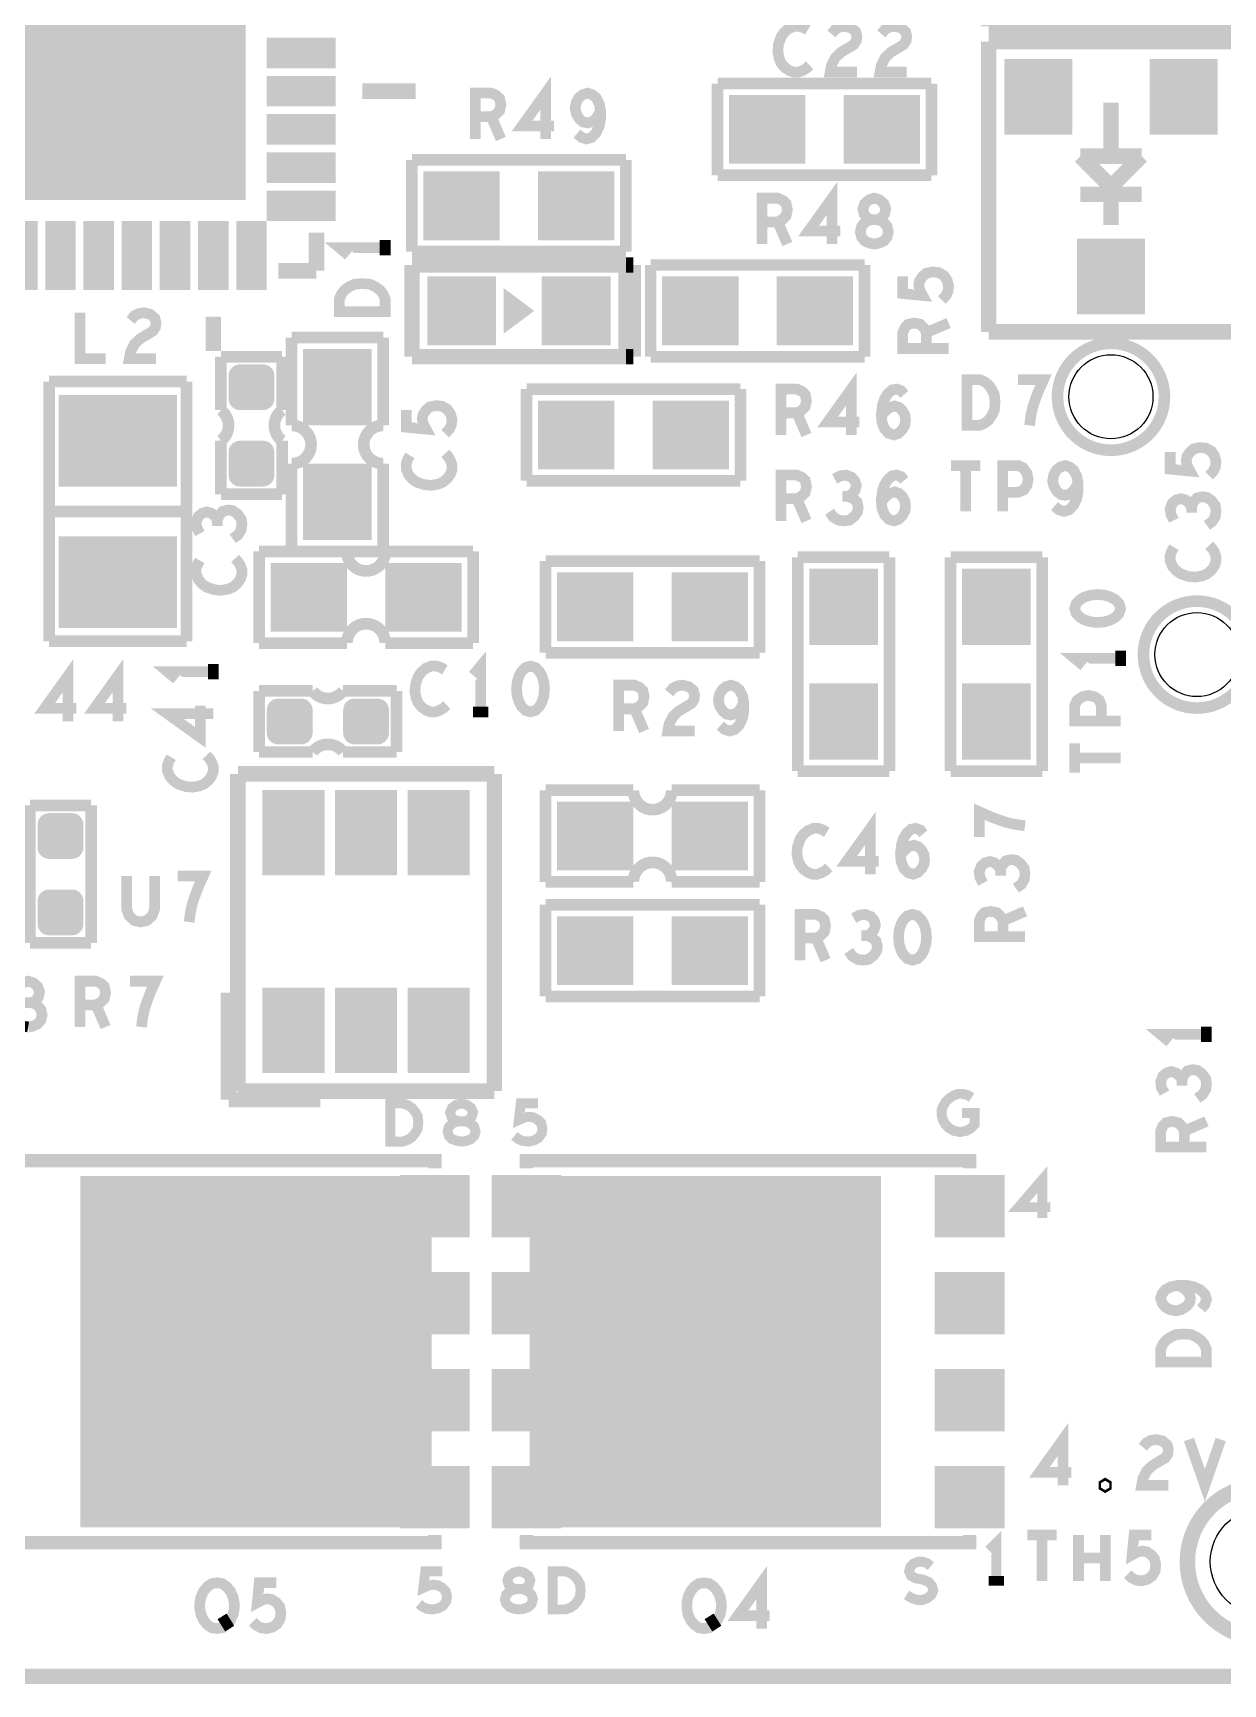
# Model space of a CAD drawing. Extents: x -0.1 to 55.1, y -0.1 to 48.1.
# Drawn here: x 20.64 to 36.22, y -0.1 to 21.51 of the extents above; entities that cross this region are included whole.
import ezdxf

# ---------------------------------------------------------------- set-up
doc = ezdxf.new("R2010")
doc.units = 0
doc.layers.get('0').update_dxf_attribs({"linetype": 'CONTINUOUS'})
doc.layers.add('MASK_TOP_ART', color=10, linetype='CONTINUOUS')
doc.layers.add('SILK_TOP_ART', color=11, linetype='CONTINUOUS')

# ---------------------------------------------------------------- blocks, each defined once
blk = doc.blocks.new('RECTANGLE_450')
blk.add_solid([(0.45, 0.5), (0.45, -0.5), (-0.45, 0.5), (-0.45, -0.5)])
blk = doc.blocks.new('SQUARE_449')
blk.add_solid([(2.2987, 2.2987), (2.2987, -2.2987), (-2.2987, 2.2987), (-2.2987, -2.2987)])
blk = doc.blocks.new('RECTANGLE_395')
blk.add_solid([(0.4572, 0.4064), (0.4572, -0.4064), (-0.4572, 0.4064), (-0.4572, -0.4064)])
blk = doc.blocks.new('CUSTOM_458')
for points in [[(-0.2885, 0.2074), (-0.2747, 0.2333), (0.2885, 0.2074), (0.2747, 0.2333)], [(-0.2747, 0.2333), (-0.256, 0.256), (0.2747, 0.2333), (0.256, 0.256)], [(-0.256, 0.256), (-0.2333, 0.2747), (0.256, 0.256), (0.2333, 0.2747)], [(-0.2333, 0.2747), (-0.2074, 0.2885), (0.2333, 0.2747), (0.2074, 0.2885)], [(-0.2074, 0.2885), (-0.1792, 0.2971), (0.2074, 0.2885), (0.1792, 0.2971)], [(-0.1792, 0.2971), (-0.15, 0.3), (0.1792, 0.2971), (0.15, 0.3)], [(-0.3, 0.15), (-0.2971, 0.1792), (0.3, 0.15), (0.2971, 0.1792)], [(-0.3, -0.15), (-0.3, 0.15), (0.3, -0.15), (0.3, 0.15)], [(-0.2971, 0.1792), (-0.2885, 0.2074), (0.2971, 0.1792), (0.2885, 0.2074)], [(-0.2971, -0.1792), (-0.3, -0.15), (0.2971, -0.1792), (0.3, -0.15)], [(-0.2885, -0.2074), (-0.2971, -0.1792), (0.2885, -0.2074), (0.2971, -0.1792)], [(-0.2747, -0.2333), (-0.2885, -0.2074), (0.2747, -0.2333), (0.2885, -0.2074)], [(-0.256, -0.256), (-0.2747, -0.2333), (0.256, -0.256), (0.2747, -0.2333)], [(-0.2333, -0.2747), (-0.256, -0.256), (0.2333, -0.2747), (0.256, -0.256)], [(-0.2074, -0.2885), (-0.2333, -0.2747), (0.2074, -0.2885), (0.2333, -0.2747)], [(-0.1792, -0.2971), (-0.2074, -0.2885), (0.1792, -0.2971), (0.2074, -0.2885)], [(-0.15, -0.3), (-0.1792, -0.2971), (0.15, -0.3), (0.1792, -0.2971)]]:
    blk.add_solid(points)
blk = doc.blocks.new('RECTANGLE_456')
blk.add_solid([(0.4064, 0.5588), (0.4064, -0.5588), (-0.4064, 0.5588), (-0.4064, -0.5588)])
blk = doc.blocks.new('ROUND_465')
blk.add_circle((0, 0), 0.55)
blk = doc.blocks.new('RECTANGLE_451')
blk.add_solid([(0.5, 0.45), (0.5, -0.45), (-0.5, 0.45), (-0.5, -0.45)])
blk = doc.blocks.new('RECTANGLE_464')
blk.add_solid([(0.775, 0.6), (0.775, -0.6), (-0.775, 0.6), (-0.775, -0.6)])
blk = doc.blocks.new('SQUARE_472')
blk.add_solid([(2.675, 2.675), (2.675, -2.675), (-2.675, 2.675), (-2.675, -2.675)])
blk = doc.blocks.new('SQUARE_453')
blk.add_solid([(0.45, 0.45), (0.45, -0.45), (-0.45, 0.45), (-0.45, -0.45)])
blk = doc.blocks.new('ROUND_13')
blk.add_circle((0, 0), 0.7)
blk = doc.blocks.new('RECTANGLE_468')
blk.add_solid([(0.45, 0.2), (0.45, -0.2), (-0.45, 0.2), (-0.45, -0.2)])
blk = doc.blocks.new('CUSTOM_473')
for points in [[(-0.2885, 0.2074), (-0.2747, 0.2333), (0.2885, 0.2074), (0.2747, 0.2333)], [(-0.2747, 0.2333), (-0.256, 0.256), (0.2747, 0.2333), (0.256, 0.256)], [(-0.256, 0.256), (-0.2333, 0.2747), (0.256, 0.256), (0.2333, 0.2747)], [(-0.2333, 0.2747), (-0.2074, 0.2885), (0.2333, 0.2747), (0.2074, 0.2885)], [(-0.2074, 0.2885), (-0.1792, 0.2971), (0.2074, 0.2885), (0.1792, 0.2971)], [(-0.1792, 0.2971), (-0.15, 0.3), (0.1792, 0.2971), (0.15, 0.3)], [(-0.3, 0.15), (-0.2971, 0.1792), (0.3, 0.15), (0.2971, 0.1792)], [(-0.3, -0.15), (-0.3, 0.15), (0.3, -0.15), (0.3, 0.15)], [(-0.2971, 0.1792), (-0.2885, 0.2074), (0.2971, 0.1792), (0.2885, 0.2074)], [(-0.2971, -0.1792), (-0.3, -0.15), (0.2971, -0.1792), (0.3, -0.15)], [(-0.2885, -0.2074), (-0.2971, -0.1792), (0.2885, -0.2074), (0.2971, -0.1792)], [(-0.2747, -0.2333), (-0.2885, -0.2074), (0.2747, -0.2333), (0.2885, -0.2074)], [(-0.256, -0.256), (-0.2747, -0.2333), (0.256, -0.256), (0.2747, -0.2333)], [(-0.2333, -0.2747), (-0.256, -0.256), (0.2333, -0.2747), (0.256, -0.256)], [(-0.2074, -0.2885), (-0.2333, -0.2747), (0.2074, -0.2885), (0.2333, -0.2747)], [(-0.1792, -0.2971), (-0.2074, -0.2885), (0.1792, -0.2971), (0.2074, -0.2885)], [(-0.15, -0.3), (-0.1792, -0.2971), (0.15, -0.3), (0.1792, -0.2971)]]:
    blk.add_solid(points)
blk = doc.blocks.new('RECTANGLE_467')
blk.add_solid([(0.2, 0.45), (0.2, -0.45), (-0.2, 0.45), (-0.2, -0.45)])
blk = doc.blocks.new('RECTANGLE_478')
blk.add_solid([(0.4445, 0.4953), (0.4445, -0.4953), (-0.4445, 0.4953), (-0.4445, -0.4953)])

msp = doc.modelspace()

# ---------------------------------------------------------------- linework, layer by layer
at = {"layer": 'MASK_TOP_ART', "const_width": 0.2}
msp.add_lwpolyline([(11, 0), (55, 0), (55, 48), (0, 48), (0, 0), (11, 0)], dxfattribs=at)
at = {"layer": 'SILK_TOP_ART'}
for points, const_width in [([(11, 0), (55, 0), (55, 48), (0, 48), (0, 0), (11, 0)], 0.2), ([(33.15, 25.4), (33.15, 21.6)], 0.2032), ([(30.7809, 21.55), (30.7309, 21.58), (30.6726, 21.6), (30.6059, 21.6), (30.5309, 21.57), (30.4726, 21.52), (30.4309, 21.46), (30.3976, 21.36), (30.3893, 21.27), (30.4059, 21.18), (30.4309, 21.12), (30.4809, 21.06), (30.5393, 21.02), (30.5976, 21), (30.6559, 21), (30.7143, 21.02), (30.7643, 21.05), (30.8059, 21.09)], 0.14), ([(31.0917, 21.5), (31.1417, 21.56), (31.2, 21.59), (31.2667, 21.6), (31.35, 21.58), (31.4083, 21.53), (31.425, 21.47), (31.4167, 21.41), (31.3833, 21.36), (31.2167, 21.26), (31.1417, 21.19), (31.0917, 21.09), (31.075, 21), (31.425, 21)], 0.14), ([(31.7441, 21.5), (31.7941, 21.56), (31.8524, 21.59), (31.9191, 21.6), (32.0024, 21.58), (32.0607, 21.53), (32.0774, 21.47), (32.0691, 21.41), (32.0357, 21.36), (31.8691, 21.26), (31.7941, 21.19), (31.7441, 21.09), (31.7274, 21), (32.0774, 21)], 0.14), ([(33.15, 21.6), (36.35, 21.6)], 0.2032), ([(33.15, 21.4), (33.15, 17.6)], 0.2032), ([(36.35, 21.4), (33.15, 21.4)], 0.2032), ([(24.95, 20.75), (25.65, 20.75)], 0.2032), ([(26.4309, 20.125), (26.4309, 20.725), (26.6393, 20.725), (26.7059, 20.695), (26.7476, 20.655), (26.7643, 20.575), (26.7476, 20.495), (26.6976, 20.445), (26.6393, 20.415), (26.4309, 20.415)], 0.14), ([(27.35, 20.125), (27.35, 20.725), (27.0417, 20.295), (27.4583, 20.295)], 0.14), ([(27.7607, 20.195), (27.8191, 20.145), (27.8857, 20.125), (27.9524, 20.145), (28.0107, 20.205), (28.0524, 20.295), (28.0691, 20.385), (28.0691, 20.495), (28.0524, 20.585), (28.0107, 20.665), (27.9607, 20.705), (27.9024, 20.725), (27.8357, 20.705), (27.7857, 20.665), (27.7524, 20.605), (27.7357, 20.525), (27.7524, 20.455), (27.7941, 20.385), (27.8441, 20.345), (27.9024, 20.335), (27.9691, 20.355), (28.0191, 20.405), (28.0691, 20.495)], 0.14), ([(29.6, 19.65), (29.6, 20.85)], 0.1524), ([(29.6, 20.85), (32.4, 20.85)], 0.1524), ([(32.4, 20.85), (32.4, 19.65)], 0.1524), ([(34.75, 19.9), (34.75, 20.6)], 0.2032), ([(26.6393, 20.415), (26.7643, 20.125)], 0.14), ([(25.6, 18.65), (25.6, 19.85)], 0.1524), ([(25.6, 19.85), (28.4, 19.85)], 0.1524), ([(28.4, 19.85), (28.4, 18.65)], 0.1524), ([(35.15, 19.9), (34.35, 19.9)], 0.2032), ([(34.35, 19.9), (34.75, 19.5)], 0.2032), ([(34.75, 19.5), (35.15, 19.9)], 0.2032), ([(32.4, 19.65), (29.6, 19.65)], 0.1524), ([(31.1, 18.75), (31.1, 19.35), (30.7917, 18.92), (31.2083, 18.92)], 0.14), ([(35.15, 19.4), (34.35, 19.4)], 0.2032), ([(34.75, 19.5), (34.75, 19)], 0.2032), ([(30.1809, 18.75), (30.1809, 19.35), (30.3893, 19.35), (30.4559, 19.32), (30.4976, 19.28), (30.5143, 19.2), (30.4976, 19.12), (30.4476, 19.07), (30.3893, 19.04), (30.1809, 19.04)], 0.14), ([(31.6524, 18.75), (31.7107, 18.76), (31.7774, 18.79), (31.8191, 18.84), (31.8357, 18.91), (31.8191, 18.98), (31.7691, 19.04), (31.6941, 19.07), (31.6107, 19.07), (31.5607, 19.09), (31.5191, 19.14), (31.5024, 19.21), (31.5274, 19.28), (31.5857, 19.33), (31.6524, 19.35), (31.7191, 19.33), (31.7774, 19.28), (31.8024, 19.21), (31.7857, 19.14), (31.7441, 19.09), (31.6941, 19.07), (31.6107, 19.07), (31.5357, 19.04), (31.4857, 18.98), (31.4691, 18.91), (31.4857, 18.84), (31.5274, 18.79), (31.5941, 18.76), (31.6524, 18.75)], 0.14), ([(30.3893, 19.04), (30.5143, 18.75)], 0.14), ([(24.35, 18.9), (24.35, 18.4)], 0.2032), ([(25.25, 18.6012), (25.25, 18.8012)], 0.14), ([(25.25, 18.7012), (24.65, 18.7012), (24.77, 18.6012)], 0.14), ([(28.4, 18.65), (25.6, 18.65)], 0.1524), ([(24.35, 18.4), (23.85, 18.4)], 0.2032), ([(25.6, 18.475), (28.4, 18.475)], 0.2), ([(25.6, 17.275), (25.6, 18.475)], 0.2), ([(28.4, 18.475), (28.4, 17.275)], 0.2), ([(28.5, 18.475), (28.4, 18.475)], 0.2), ([(28.5, 18.475), (28.5, 17.275)], 0.2), ([(28.725, 18.475), (31.525, 18.475)], 0.1524), ([(28.725, 17.275), (28.725, 18.475)], 0.1524), ([(31.525, 18.475), (31.525, 17.275)], 0.1524), ([(32.535, 18.0179), (32.585, 18.0679), (32.615, 18.1262), (32.625, 18.2012), (32.605, 18.2762), (32.565, 18.3345), (32.495, 18.3762), (32.415, 18.3845), (32.335, 18.3679), (32.285, 18.3262), (32.245, 18.2679), (32.235, 18.2095), (32.245, 18.1512), (32.285, 18.0762), (32.025, 18.1012), (32.025, 18.3262)], 0.14), ([(25.25, 17.8655), (24.65, 17.8655), (24.65, 18.0321), (24.68, 18.0988), (24.72, 18.1488), (24.78, 18.1905), (24.85, 18.2238), (24.95, 18.2321), (25.05, 18.2238), (25.12, 18.1905), (25.18, 18.1488), (25.22, 18.0988), (25.25, 18.0321), (25.25, 17.8655)], 0.14), ([(21.2571, 17.85), (21.2571, 17.25), (21.5905, 17.25)], 0.14), ([(21.9179, 17.75), (21.9679, 17.81), (22.0262, 17.84), (22.0929, 17.85), (22.1762, 17.83), (22.2345, 17.78), (22.2512, 17.72), (22.2429, 17.66), (22.2095, 17.61), (22.0429, 17.51), (21.9679, 17.44), (21.9179, 17.34), (21.9012, 17.25), (22.2512, 17.25)], 0.14), ([(23, 17.8), (23, 17.35)], 0.2032), ([(32.625, 17.3821), (32.025, 17.3821), (32.025, 17.5905), (32.055, 17.6571), (32.095, 17.6988), (32.175, 17.7155), (32.255, 17.6988), (32.305, 17.6488), (32.335, 17.5905), (32.335, 17.3821)], 0.14), ([(32.335, 17.5905), (32.625, 17.7155)], 0.14), ([(24.025, 17.525), (25.225, 17.525)], 0.1524), ([(24.025, 17.525), (24.025, 16.375)], 0.1524), ([(25.225, 17.525), (25.225, 16.375)], 0.1524), ([(33.15, 17.6), (36.35, 17.6)], 0.2032), ([(23.1, 16.575), (23.1, 17.275)], 0.1524), ([(23.1, 17.275), (23.9, 17.275)], 0.1524), ([(23.9, 17.275), (23.9, 16.575)], 0.1524), ([(28.4, 17.275), (25.6, 17.275)], 0.2), ([(28.5, 17.275), (28.4, 17.275)], 0.2), ([(31.525, 17.275), (28.725, 17.275)], 0.1524), ([(20.85, 16.95), (20.85, 13.55)], 0.1524), ([(22.65, 16.95), (20.85, 16.95)], 0.1524), ([(22.65, 13.55), (22.65, 16.95)], 0.1524), ([(27.1, 16.85), (29.9, 16.85)], 0.1524), ([(27.1, 15.65), (27.1, 16.85)], 0.1524), ([(29.9, 16.85), (29.9, 15.65)], 0.1524), ([(30.4309, 16.25), (30.4309, 16.85), (30.6393, 16.85), (30.7059, 16.82), (30.7476, 16.78), (30.7643, 16.7), (30.7476, 16.62), (30.6976, 16.57), (30.6393, 16.54), (30.4309, 16.54)], 0.14), ([(31.35, 16.25), (31.35, 16.85), (31.0417, 16.42), (31.4583, 16.42)], 0.14), ([(31.7441, 16.5), (31.8024, 16.57), (31.8524, 16.61), (31.9191, 16.63), (31.9774, 16.61), (32.0191, 16.57), (32.0524, 16.51), (32.0607, 16.44), (32.0524, 16.38), (32.0191, 16.32), (31.9691, 16.27), (31.9107, 16.25), (31.8441, 16.27), (31.7857, 16.33), (31.7524, 16.42), (31.7441, 16.52), (31.7607, 16.65), (31.7857, 16.72), (31.8274, 16.79), (31.8857, 16.84), (31.9441, 16.85), (32.0024, 16.83), (32.0441, 16.78)], 0.14), ([(32.8655, 16.375), (32.8655, 16.975), (33.0321, 16.975), (33.0988, 16.945), (33.1488, 16.905), (33.1905, 16.845), (33.2238, 16.775), (33.2321, 16.675), (33.2238, 16.575), (33.1905, 16.505), (33.1488, 16.445), (33.0988, 16.405), (33.0321, 16.375), (32.8655, 16.375)], 0.14), ([(33.6845, 16.375), (33.7012, 16.505), (33.7262, 16.615), (33.7595, 16.715), (33.8012, 16.825), (33.8679, 16.975), (33.5345, 16.975)], 0.14), ([(26.035, 16.2679), (26.085, 16.3179), (26.115, 16.3762), (26.125, 16.4512), (26.105, 16.5262), (26.065, 16.5845), (25.995, 16.6262), (25.915, 16.6345), (25.835, 16.6179), (25.785, 16.5762), (25.745, 16.5179), (25.735, 16.4595), (25.745, 16.4012), (25.785, 16.3262), (25.525, 16.3512), (25.525, 16.5762)], 0.14), ([(30.6393, 16.54), (30.7643, 16.25)], 0.14), ([(23.1, 15.475), (23.1, 16.175)], 0.1524), ([(23.9, 16.175), (23.9, 15.475)], 0.1524), ([(25.575, 15.9821), (25.545, 15.9321), (25.525, 15.8738), (25.525, 15.8071), (25.555, 15.7321), (25.605, 15.6738), (25.665, 15.6321), (25.765, 15.5988), (25.855, 15.5905), (25.945, 15.6071), (26.005, 15.6321), (26.065, 15.6821), (26.105, 15.7405), (26.125, 15.7988), (26.125, 15.8571), (26.105, 15.9155), (26.075, 15.9655), (26.035, 16.0071)], 0.14), ([(36.035, 15.7191), (36.085, 15.7691), (36.115, 15.8274), (36.125, 15.9024), (36.105, 15.9774), (36.065, 16.0357), (35.995, 16.0774), (35.915, 16.0857), (35.835, 16.0691), (35.785, 16.0274), (35.745, 15.9691), (35.735, 15.9107), (35.745, 15.8524), (35.785, 15.7774), (35.525, 15.8024), (35.525, 16.0274)], 0.14), ([(24.025, 15.875), (24.025, 14.725)], 0.1524), ([(25.225, 15.875), (25.225, 14.725)], 0.1524), ([(30.4309, 15.125), (30.4309, 15.725), (30.6393, 15.725), (30.7059, 15.695), (30.7476, 15.655), (30.7643, 15.575), (30.7476, 15.495), (30.6976, 15.445), (30.6393, 15.415), (30.4309, 15.415)], 0.14), ([(31.3083, 15.445), (31.3583, 15.475), (31.4, 15.525), (31.4167, 15.585), (31.4, 15.645), (31.3583, 15.695), (31.2833, 15.725), (31.2083, 15.715), (31.1333, 15.675)], 0.14), ([(31.7441, 15.375), (31.8024, 15.445), (31.8524, 15.485), (31.9191, 15.505), (31.9774, 15.485), (32.0191, 15.445), (32.0524, 15.385), (32.0607, 15.315), (32.0524, 15.255), (32.0191, 15.195), (31.9691, 15.145), (31.9107, 15.125), (31.8441, 15.145), (31.7857, 15.205), (31.7524, 15.295), (31.7441, 15.395), (31.7607, 15.525), (31.7857, 15.595), (31.8274, 15.665), (31.8857, 15.715), (31.9441, 15.725), (32.0024, 15.705), (32.0441, 15.655)], 0.14), ([(32.6559, 15.85), (33.0393, 15.85)], 0.14), ([(32.8476, 15.85), (32.8476, 15.25)], 0.14), ([(33.3333, 15.25), (33.3333, 15.85), (33.5333, 15.85), (33.6, 15.82), (33.65, 15.75), (33.6667, 15.67), (33.65, 15.59), (33.6083, 15.53), (33.5333, 15.5), (33.3333, 15.5)], 0.14), ([(34.0107, 15.32), (34.0691, 15.27), (34.1357, 15.25), (34.2024, 15.27), (34.2607, 15.33), (34.3024, 15.42), (34.3191, 15.51), (34.3191, 15.62), (34.3024, 15.71), (34.2607, 15.79), (34.2107, 15.83), (34.1524, 15.85), (34.0857, 15.83), (34.0357, 15.79), (34.0024, 15.73), (33.9857, 15.65), (34.0024, 15.58), (34.0441, 15.51), (34.0941, 15.47), (34.1524, 15.46), (34.2191, 15.48), (34.2691, 15.53), (34.3191, 15.62)], 0.14), ([(29.9, 15.65), (27.1, 15.65)], 0.1524), ([(23.9, 15.475), (23.1, 15.475)], 0.1524), ([(30.6393, 15.415), (30.7643, 15.125)], 0.14), ([(31.0667, 15.245), (31.1167, 15.175), (31.1833, 15.135), (31.2583, 15.125), (31.325, 15.135), (31.3917, 15.185), (31.4333, 15.245), (31.4417, 15.305), (31.425, 15.375), (31.3667, 15.425), (31.3083, 15.445), (31.2333, 15.445)], 0.14), ([(35.805, 15.3083), (35.775, 15.3583), (35.725, 15.4), (35.665, 15.4167), (35.605, 15.4), (35.555, 15.3583), (35.525, 15.2833), (35.535, 15.2083), (35.575, 15.1333)], 0.14), ([(36.005, 15.0667), (36.075, 15.1167), (36.115, 15.1833), (36.125, 15.2583), (36.115, 15.325), (36.065, 15.3917), (36.005, 15.4333), (35.945, 15.4417), (35.875, 15.425), (35.825, 15.3667), (35.805, 15.3083), (35.805, 15.2333)], 0.14), ([(22.65, 15.25), (20.85, 15.25)], 0.1524), ([(23.055, 15.1345), (23.025, 15.1845), (22.975, 15.2262), (22.915, 15.2429), (22.855, 15.2262), (22.805, 15.1845), (22.775, 15.1095), (22.785, 15.0345), (22.825, 14.9595)], 0.14), ([(23.255, 14.8929), (23.325, 14.9429), (23.365, 15.0095), (23.375, 15.0845), (23.365, 15.1512), (23.315, 15.2179), (23.255, 15.2595), (23.195, 15.2679), (23.125, 15.2512), (23.075, 15.1929), (23.055, 15.1345), (23.055, 15.0595)], 0.14), ([(22.825, 14.6071), (22.795, 14.5571), (22.775, 14.4988), (22.775, 14.4321), (22.805, 14.3571), (22.855, 14.2988), (22.915, 14.2571), (23.015, 14.2238), (23.105, 14.2155), (23.195, 14.2321), (23.255, 14.2571), (23.315, 14.3071), (23.355, 14.3655), (23.375, 14.4238), (23.375, 14.4821), (23.355, 14.5405), (23.325, 14.5905), (23.285, 14.6321)], 0.14), ([(23.6, 13.525), (23.6, 14.725)], 0.1524), ([(23.6, 14.725), (24.75, 14.725)], 0.1524), ([(24.025, 14.725), (25.225, 14.725)], 0.1524), ([(25.25, 14.725), (26.4, 14.725)], 0.1524), ([(26.4, 13.525), (26.4, 14.725)], 0.1524), ([(30.65, 11.85), (30.65, 14.65)], 0.1524), ([(30.65, 14.65), (31.85, 14.65)], 0.1524), ([(31.85, 14.65), (31.85, 11.85)], 0.1524), ([(32.65, 11.85), (32.65, 14.65)], 0.1524), ([(32.65, 14.65), (33.85, 14.65)], 0.1524), ([(33.85, 14.65), (33.85, 11.85)], 0.1524), ([(35.575, 14.7809), (35.545, 14.7309), (35.525, 14.6726), (35.525, 14.6059), (35.555, 14.5309), (35.605, 14.4726), (35.665, 14.4309), (35.765, 14.3976), (35.855, 14.3893), (35.945, 14.4059), (36.005, 14.4309), (36.065, 14.4809), (36.105, 14.5393), (36.125, 14.5976), (36.125, 14.6559), (36.105, 14.7143), (36.075, 14.7643), (36.035, 14.8059)], 0.14), ([(27.35, 13.4), (27.35, 14.6)], 0.1524), ([(27.35, 14.6), (30.15, 14.6)], 0.1524), ([(30.15, 14.6), (30.15, 13.4)], 0.1524), ([(34.275, 13.9786), (34.295, 13.9119), (34.345, 13.8619), (34.405, 13.8286), (34.485, 13.8036), (34.575, 13.7953), (34.665, 13.8036), (34.745, 13.8286), (34.805, 13.8619), (34.855, 13.9119), (34.875, 13.9786), (34.855, 14.0453), (34.805, 14.0953), (34.745, 14.1286), (34.665, 14.1536), (34.575, 14.1619), (34.485, 14.1536), (34.405, 14.1286), (34.345, 14.0953), (34.295, 14.0453), (34.275, 13.9786)], 0.14), ([(20.85, 13.55), (22.65, 13.55)], 0.1524), ([(23.6, 13.525), (24.75, 13.525)], 0.1524), ([(25.25, 13.525), (26.4, 13.525)], 0.1524), ([(26.5, 12.625), (26.5, 13.225), (26.4, 13.105)], 0.14), ([(30.15, 13.4), (27.35, 13.4)], 0.1524), ([(34.875, 13.2262), (34.875, 13.4262)], 0.14), ([(21.1, 12.5), (21.1, 13.1), (20.7917, 12.67), (21.2083, 12.67)], 0.14), ([(21.7524, 12.5), (21.7524, 13.1), (21.4441, 12.67), (21.8607, 12.67)], 0.14), ([(23, 13.1524), (22.4, 13.1524), (22.52, 13.0524)], 0.14), ([(23, 13.0524), (23, 13.2524)], 0.14), ([(26.0309, 13.175), (25.9809, 13.205), (25.9226, 13.225), (25.8559, 13.225), (25.7809, 13.195), (25.7226, 13.145), (25.6809, 13.085), (25.6476, 12.985), (25.6393, 12.895), (25.6559, 12.805), (25.6809, 12.745), (25.7309, 12.685), (25.7893, 12.645), (25.8476, 12.625), (25.9059, 12.625), (25.9643, 12.645), (26.0143, 12.675), (26.0559, 12.715)], 0.14), ([(27.1524, 13.225), (27.0857, 13.205), (27.0357, 13.155), (27.0024, 13.095), (26.9774, 13.015), (26.9691, 12.925), (26.9774, 12.835), (27.0024, 12.755), (27.0357, 12.695), (27.0857, 12.645), (27.1524, 12.625), (27.2191, 12.645), (27.2691, 12.695), (27.3024, 12.755), (27.3274, 12.835), (27.3357, 12.925), (27.3274, 13.015), (27.3024, 13.095), (27.2691, 13.155), (27.2191, 13.205), (27.1524, 13.225)], 0.14), ([(34.875, 13.3262), (34.275, 13.3262), (34.395, 13.2262)], 0.14), ([(23.6, 12.1), (23.6, 12.9)], 0.1524), ([(23.6, 12.9), (24.3, 12.9)], 0.1524), ([(24.7, 12.9), (25.4, 12.9)], 0.1524), ([(25.4, 12.9), (25.4, 12.1)], 0.1524), ([(28.3059, 12.375), (28.3059, 12.975), (28.5143, 12.975), (28.5809, 12.945), (28.6226, 12.905), (28.6393, 12.825), (28.6226, 12.745), (28.5726, 12.695), (28.5143, 12.665), (28.3059, 12.665)], 0.14), ([(28.9667, 12.875), (29.0167, 12.935), (29.075, 12.965), (29.1417, 12.975), (29.225, 12.955), (29.2833, 12.905), (29.3, 12.845), (29.2917, 12.785), (29.2583, 12.735), (29.0917, 12.635), (29.0167, 12.565), (28.9667, 12.465), (28.95, 12.375), (29.3, 12.375)], 0.14), ([(29.6357, 12.445), (29.6941, 12.395), (29.7607, 12.375), (29.8274, 12.395), (29.8857, 12.455), (29.9274, 12.545), (29.9441, 12.635), (29.9441, 12.745), (29.9274, 12.835), (29.8857, 12.915), (29.8357, 12.955), (29.7774, 12.975), (29.7107, 12.955), (29.6607, 12.915), (29.6274, 12.855), (29.6107, 12.775), (29.6274, 12.705), (29.6691, 12.635), (29.7191, 12.595), (29.7774, 12.585), (29.8441, 12.605), (29.8941, 12.655), (29.9441, 12.745)], 0.14), ([(23, 12.6), (22.4, 12.6), (22.83, 12.2917), (22.83, 12.7083)], 0.14), ([(34.875, 12.5071), (34.275, 12.5071), (34.275, 12.7071), (34.305, 12.7738), (34.375, 12.8238), (34.455, 12.8405), (34.535, 12.8238), (34.595, 12.7821), (34.625, 12.7071), (34.625, 12.5071)], 0.14), ([(26.4, 12.625), (26.6, 12.625)], 0.14), ([(28.5143, 12.665), (28.6393, 12.375)], 0.14), ([(22.45, 12.0309), (22.42, 11.9809), (22.4, 11.9226), (22.4, 11.8559), (22.43, 11.7809), (22.48, 11.7226), (22.54, 11.6809), (22.64, 11.6476), (22.73, 11.6393), (22.82, 11.6559), (22.88, 11.6809), (22.94, 11.7309), (22.98, 11.7893), (23, 11.8476), (23, 11.9059), (22.98, 11.9643), (22.95, 12.0143), (22.91, 12.0559)], 0.14), ([(24.3, 12.1), (23.6, 12.1)], 0.1524), ([(25.4, 12.1), (24.7, 12.1)], 0.1524), ([(34.275, 11.8297), (34.275, 12.2131)], 0.14), ([(23.322, 7.6608), (23.322, 11.8138)], 0.2032), ([(23.322, 11.8138), (26.678, 11.8138)], 0.2032), ([(26.678, 11.8138), (26.678, 7.6608)], 0.2032), ([(31.85, 11.85), (30.65, 11.85)], 0.1524), ([(33.85, 11.85), (32.65, 11.85)], 0.1524), ([(34.275, 12.0214), (34.875, 12.0214)], 0.14), ([(27.35, 10.4), (27.35, 11.6)], 0.1524), ([(27.35, 11.6), (28.5, 11.6)], 0.1524), ([(29, 11.6), (30.15, 11.6)], 0.1524), ([(30.15, 10.4), (30.15, 11.6)], 0.1524), ([(20.6, 9.6), (20.6, 11.4)], 0.1524), ([(20.6, 11.4), (21.4, 11.4)], 0.1524), ([(21.4, 11.4), (21.4, 9.6)], 0.1524), ([(31.6, 10.5), (31.6, 11.1), (31.2917, 10.67), (31.7083, 10.67)], 0.14), ([(33.625, 11.1357), (33.495, 11.1524), (33.385, 11.1774), (33.285, 11.2107), (33.175, 11.2524), (33.025, 11.3191), (33.025, 10.9857)], 0.14), ([(31.0309, 11.05), (30.9809, 11.08), (30.9226, 11.1), (30.8559, 11.1), (30.7809, 11.07), (30.7226, 11.02), (30.6809, 10.96), (30.6476, 10.86), (30.6393, 10.77), (30.6559, 10.68), (30.6809, 10.62), (30.7309, 10.56), (30.7893, 10.52), (30.8476, 10.5), (30.9059, 10.5), (30.9643, 10.52), (31.0143, 10.55), (31.0559, 10.59)], 0.14), ([(31.9941, 10.75), (32.0524, 10.82), (32.1024, 10.86), (32.1691, 10.88), (32.2274, 10.86), (32.2691, 10.82), (32.3024, 10.76), (32.3107, 10.69), (32.3024, 10.63), (32.2691, 10.57), (32.2191, 10.52), (32.1607, 10.5), (32.0941, 10.52), (32.0357, 10.58), (32.0024, 10.67), (31.9941, 10.77), (32.0107, 10.9), (32.0357, 10.97), (32.0774, 11.04), (32.1357, 11.09), (32.1941, 11.1), (32.2524, 11.08), (32.2941, 11.03)], 0.14), ([(33.305, 10.5583), (33.275, 10.6083), (33.225, 10.65), (33.165, 10.6667), (33.105, 10.65), (33.055, 10.6083), (33.025, 10.5333), (33.035, 10.4583), (33.075, 10.3833)], 0.14), ([(33.505, 10.3167), (33.575, 10.3667), (33.615, 10.4333), (33.625, 10.5083), (33.615, 10.575), (33.565, 10.6417), (33.505, 10.6833), (33.445, 10.6917), (33.375, 10.675), (33.325, 10.6167), (33.305, 10.5583), (33.305, 10.4833)], 0.14), ([(21.8655, 10.475), (21.8655, 10.045), (21.8988, 9.955), (21.9655, 9.895), (22.0488, 9.875), (22.1321, 9.895), (22.1988, 9.955), (22.2321, 10.045), (22.2321, 10.475)], 0.14), ([(22.6845, 9.875), (22.7012, 10.005), (22.7262, 10.115), (22.7595, 10.215), (22.8012, 10.325), (22.8679, 10.475), (22.5345, 10.475)], 0.14), ([(27.35, 10.4), (28.5, 10.4)], 0.1524), ([(29, 10.4), (30.15, 10.4)], 0.1524), ([(27.35, 8.9), (27.35, 10.1)], 0.1524), ([(27.35, 10.1), (30.15, 10.1)], 0.1524), ([(30.15, 10.1), (30.15, 8.9)], 0.1524), ([(30.6809, 9.375), (30.6809, 9.975), (30.8893, 9.975), (30.9559, 9.945), (30.9976, 9.905), (31.0143, 9.825), (30.9976, 9.745), (30.9476, 9.695), (30.8893, 9.665), (30.6809, 9.665)], 0.14), ([(31.5583, 9.695), (31.6083, 9.725), (31.65, 9.775), (31.6667, 9.835), (31.65, 9.895), (31.6083, 9.945), (31.5333, 9.975), (31.4583, 9.965), (31.3833, 9.925)], 0.14), ([(32.1524, 9.975), (32.0857, 9.955), (32.0357, 9.905), (32.0024, 9.845), (31.9774, 9.765), (31.9691, 9.675), (31.9774, 9.585), (32.0024, 9.505), (32.0357, 9.445), (32.0857, 9.395), (32.1524, 9.375), (32.2191, 9.395), (32.2691, 9.445), (32.3024, 9.505), (32.3274, 9.585), (32.3357, 9.675), (32.3274, 9.765), (32.3024, 9.845), (32.2691, 9.905), (32.2191, 9.955), (32.1524, 9.975)], 0.14), ([(33.625, 9.6809), (33.025, 9.6809), (33.025, 9.8893), (33.055, 9.9559), (33.095, 9.9976), (33.175, 10.0143), (33.255, 9.9976), (33.305, 9.9476), (33.335, 9.8893), (33.335, 9.6809)], 0.14), ([(33.335, 9.8893), (33.625, 10.0143)], 0.14), ([(30.8893, 9.665), (31.0143, 9.375)], 0.14), ([(31.3167, 9.495), (31.3667, 9.425), (31.4333, 9.385), (31.5083, 9.375), (31.575, 9.385), (31.6417, 9.435), (31.6833, 9.495), (31.6917, 9.555), (31.675, 9.625), (31.6167, 9.675), (31.5583, 9.695), (31.4833, 9.695)], 0.14), ([(21.4, 9.6), (20.6, 9.6)], 0.1524), ([(20.5095, 9.08), (20.5762, 9.1), (20.6429, 9.08), (20.7012, 9.03), (20.7262, 8.96), (20.7095, 8.89), (20.6679, 8.84), (20.6179, 8.82), (20.5345, 8.82)], 0.14), ([(21.2571, 8.5), (21.2571, 9.1), (21.4655, 9.1), (21.5321, 9.07), (21.5738, 9.03), (21.5905, 8.95), (21.5738, 8.87), (21.5238, 8.82), (21.4655, 8.79), (21.2571, 8.79)], 0.14), ([(22.0595, 8.5), (22.0762, 8.63), (22.1012, 8.74), (22.1345, 8.84), (22.1762, 8.95), (22.2429, 9.1), (21.9095, 9.1)], 0.14), ([(20.5762, 8.5), (20.6345, 8.51), (20.7012, 8.54), (20.7429, 8.59), (20.7595, 8.66), (20.7429, 8.73), (20.6929, 8.79), (20.6179, 8.82), (20.5345, 8.82)], 0.14), ([(23.2, 8.95), (23.2, 7.55)], 0.2032), ([(30.15, 8.9), (27.35, 8.9)], 0.1524), ([(21.4655, 8.79), (21.5905, 8.5)], 0.14), ([(20.5179, 8.51), (20.5762, 8.5)], 0.14), ([(36, 8.4024), (35.4, 8.4024), (35.52, 8.3024)], 0.14), ([(36, 8.3024), (36, 8.5024)], 0.14), ([(35.88, 7.5667), (35.95, 7.6167), (35.99, 7.6833), (36, 7.7583), (35.99, 7.825), (35.94, 7.8917), (35.88, 7.9333), (35.82, 7.9417), (35.75, 7.925), (35.7, 7.8667), (35.68, 7.8083), (35.68, 7.7333)], 0.14), ([(35.68, 7.8083), (35.65, 7.8583), (35.6, 7.9), (35.54, 7.9167), (35.48, 7.9), (35.43, 7.8583), (35.4, 7.7833), (35.41, 7.7083), (35.45, 7.6333)], 0.14), ([(23.2, 7.55), (24.4, 7.55)], 0.2032), ([(26.678, 7.6608), (23.322, 7.6608)], 0.2032), ([(25.3167, 7), (25.3167, 7.5), (25.4833, 7.5), (25.55, 7.475), (25.6, 7.4417), (25.6417, 7.3917), (25.675, 7.3333), (25.6833, 7.25), (25.675, 7.1667), (25.6417, 7.1083), (25.6, 7.0583), (25.55, 7.025), (25.4833, 7), (25.3167, 7)], 0.13), ([(26.25, 7), (26.3083, 7.0083), (26.375, 7.0333), (26.4167, 7.075), (26.4333, 7.1333), (26.4167, 7.1917), (26.3667, 7.2417), (26.2917, 7.2667), (26.2083, 7.2667), (26.1583, 7.2833), (26.1167, 7.325), (26.1, 7.3833), (26.125, 7.4417), (26.1833, 7.4833), (26.25, 7.5), (26.3167, 7.4833), (26.375, 7.4417), (26.4, 7.3833), (26.3833, 7.325), (26.3417, 7.2833), (26.2917, 7.2667), (26.2083, 7.2667), (26.1333, 7.2417), (26.0833, 7.1917), (26.0667, 7.1333), (26.0833, 7.075), (26.125, 7.0333), (26.1917, 7.0083), (26.25, 7)], 0.13), ([(26.9417, 7.075), (26.9917, 7.0333), (27.05, 7.0083), (27.125, 7), (27.2, 7.0167), (27.2583, 7.05), (27.3, 7.1083), (27.3083, 7.175), (27.2917, 7.2417), (27.25, 7.2833), (27.1917, 7.3167), (27.1333, 7.325), (27.075, 7.3167), (27, 7.2833), (27.025, 7.5), (27.25, 7.5)], 0.13), ([(32.8, 7.375), (32.9667, 7.375), (32.9667, 7.225), (32.9167, 7.175), (32.8583, 7.1417), (32.775, 7.125), (32.6917, 7.1417), (32.6333, 7.175), (32.5833, 7.225), (32.55, 7.2833), (32.5333, 7.35), (32.5333, 7.4083), (32.55, 7.4583), (32.5833, 7.5167), (32.6333, 7.5667), (32.6833, 7.6), (32.75, 7.625), (32.8083, 7.625), (32.875, 7.6083), (32.925, 7.575)], 0.13), ([(36, 6.9309), (35.4, 6.9309), (35.4, 7.1393), (35.43, 7.2059), (35.47, 7.2476), (35.55, 7.2643), (35.63, 7.2476), (35.68, 7.1976), (35.71, 7.1393), (35.71, 6.9309)], 0.14), ([(35.71, 7.1393), (36, 7.2643)], 0.14), ([(20.1, 6.65), (20.1, 6.75), (25.9, 6.75), (25.9, 6.65)], 0.177), ([(27.1, 6.65), (27.1, 6.75), (32.9, 6.75), (32.9, 6.65)], 0.177), ([(33.85, 6), (33.85, 6.5), (33.5417, 6.1417), (33.9583, 6.1417)], 0.13), ([(35.93, 4.8095), (35.98, 4.8679), (36, 4.9345), (35.98, 5.0012), (35.92, 5.0595), (35.83, 5.1012), (35.74, 5.1179), (35.63, 5.1179), (35.54, 5.1012), (35.46, 5.0595), (35.42, 5.0095), (35.4, 4.9512), (35.42, 4.8845), (35.46, 4.8345), (35.52, 4.8012), (35.6, 4.7845), (35.67, 4.8012), (35.74, 4.8429), (35.78, 4.8929), (35.79, 4.9512), (35.77, 5.0179), (35.72, 5.0679), (35.63, 5.1179)], 0.14), ([(36, 4.1155), (35.4, 4.1155), (35.4, 4.2821), (35.43, 4.3488), (35.47, 4.3988), (35.53, 4.4405), (35.6, 4.4738), (35.7, 4.4821), (35.8, 4.4738), (35.87, 4.4405), (35.93, 4.3988), (35.97, 4.3488), (36, 4.2821), (36, 4.1155)], 0.14), ([(34.1214, 2.5), (34.1214, 3.1), (33.8131, 2.67), (34.2297, 2.67)], 0.14), ([(35.1679, 3), (35.2179, 3.06), (35.2762, 3.09), (35.3429, 3.1), (35.4262, 3.08), (35.4845, 3.03), (35.5012, 2.97), (35.4929, 2.91), (35.4595, 2.86), (35.2929, 2.76), (35.2179, 2.69), (35.1679, 2.59), (35.1512, 2.5), (35.5012, 2.5)], 0.14), ([(35.7703, 3.1), (35.9786, 2.5), (36.1869, 3.1)], 0.14), ([(34.6738, 2.48), (34.6571, 2.49), (34.6571, 2.51), (34.6738, 2.52), (34.6905, 2.51), (34.6905, 2.49), (34.6738, 2.48)], 0.14), ([(25.9, 1.85), (25.9, 1.75), (20.1, 1.75), (20.1, 1.85)], 0.177), ([(32.9, 1.85), (32.9, 1.75), (27.1, 1.75), (27.1, 1.85)], 0.177), ([(33.25, 1.25), (33.25, 1.75), (33.15, 1.65)], 0.13), ([(33.6559, 1.85), (34.0393, 1.85)], 0.14), ([(33.8476, 1.85), (33.8476, 1.25)], 0.14), ([(34.325, 1.25), (34.325, 1.85)], 0.14), ([(34.675, 1.85), (34.675, 1.25)], 0.14), ([(34.9691, 1.34), (35.0191, 1.29), (35.0774, 1.26), (35.1524, 1.25), (35.2274, 1.27), (35.2857, 1.31), (35.3274, 1.38), (35.3357, 1.46), (35.3191, 1.54), (35.2774, 1.59), (35.2191, 1.63), (35.1607, 1.64), (35.1024, 1.63), (35.0274, 1.59), (35.0524, 1.85), (35.2774, 1.85)], 0.14), ([(32.075, 1.0667), (32.1417, 1.025), (32.2167, 1), (32.2833, 1), (32.35, 1.025), (32.4, 1.0667), (32.425, 1.125), (32.4083, 1.1833), (32.3667, 1.2333), (32.2917, 1.2667), (32.1917, 1.2833), (32.1333, 1.3167), (32.1083, 1.375), (32.125, 1.4333), (32.1667, 1.475), (32.225, 1.5), (32.2833, 1.5), (32.3417, 1.4833), (32.3917, 1.4417)], 0.13), ([(34.675, 1.55), (34.325, 1.55)], 0.14), ([(25.6917, 0.95), (25.7417, 0.9083), (25.8, 0.8833), (25.875, 0.875), (25.95, 0.8917), (26.0083, 0.925), (26.05, 0.9833), (26.0583, 1.05), (26.0417, 1.1167), (26, 1.1583), (25.9417, 1.1917), (25.8833, 1.2), (25.825, 1.1917), (25.75, 1.1583), (25.775, 1.375), (26, 1.375)], 0.13), ([(27, 0.875), (27.0583, 0.8833), (27.125, 0.9083), (27.1667, 0.95), (27.1833, 1.0083), (27.1667, 1.0667), (27.1167, 1.1167), (27.0417, 1.1417), (26.9583, 1.1417), (26.9083, 1.1583), (26.8667, 1.2), (26.85, 1.2583), (26.875, 1.3167), (26.9333, 1.3583), (27, 1.375), (27.0667, 1.3583), (27.125, 1.3167), (27.15, 1.2583), (27.1333, 1.2), (27.0917, 1.1583), (27.0417, 1.1417), (26.9583, 1.1417), (26.8833, 1.1167), (26.8333, 1.0667), (26.8167, 1.0083), (26.8333, 0.95), (26.875, 0.9083), (26.9417, 0.8833), (27, 0.875)], 0.13), ([(27.4417, 0.875), (27.4417, 1.375), (27.6083, 1.375), (27.675, 1.35), (27.725, 1.3167), (27.7667, 1.2667), (27.8, 1.2083), (27.8083, 1.125), (27.8, 1.0417), (27.7667, 0.9833), (27.725, 0.9333), (27.675, 0.9), (27.6083, 0.875), (27.4417, 0.875)], 0.13), ([(30.1762, 0.625), (30.1762, 1.225), (29.8679, 0.795), (30.2845, 0.795)], 0.14), ([(33.15, 1.25), (33.35, 1.25)], 0.13), ([(23.0488, 0.625), (22.9821, 0.635), (22.9238, 0.675), (22.8738, 0.735), (22.8405, 0.805), (22.8238, 0.885), (22.8238, 0.965), (22.8405, 1.045), (22.8738, 1.115), (22.9238, 1.175), (22.9821, 1.215), (23.0488, 1.225), (23.1155, 1.215), (23.1738, 1.175), (23.2238, 1.115), (23.2571, 1.045), (23.2738, 0.965), (23.2738, 0.885), (23.2571, 0.805), (23.2238, 0.735), (23.1738, 0.675), (23.1155, 0.635), (23.0488, 0.625)], 0.14), ([(23.5179, 0.715), (23.5679, 0.665), (23.6262, 0.635), (23.7012, 0.625), (23.7762, 0.645), (23.8345, 0.685), (23.8762, 0.755), (23.8845, 0.835), (23.8679, 0.915), (23.8262, 0.965), (23.7679, 1.005), (23.7095, 1.015), (23.6512, 1.005), (23.5762, 0.965), (23.6012, 1.225), (23.8262, 1.225)], 0.14), ([(29.4238, 0.625), (29.3571, 0.635), (29.2988, 0.675), (29.2488, 0.735), (29.2155, 0.805), (29.1988, 0.885), (29.1988, 0.965), (29.2155, 1.045), (29.2488, 1.115), (29.2988, 1.175), (29.3571, 1.215), (29.4238, 1.225), (29.4905, 1.215), (29.5488, 1.175), (29.5988, 1.115), (29.6321, 1.045), (29.6488, 0.965), (29.6488, 0.885), (29.6321, 0.805), (29.5988, 0.735), (29.5488, 0.675), (29.4905, 0.635), (29.4238, 0.625)], 0.14), ([(23.1155, 0.785), (23.2155, 0.625)], 0.14), ([(29.4905, 0.785), (29.5905, 0.625)], 0.14)]:
    msp.add_lwpolyline(points, dxfattribs=dict(at, const_width=const_width))
for points, const_width in [([(34.05, 16.75, 1), (35.45, 16.75, 1)], 0.1524), ([(35.175, 13.375, 1), (36.575, 13.375, 1)], 0.1524), ([(35.75, 1.5, 1), (37.75, 1.5, 1)], 0.2032)]:
    msp.add_lwpolyline(points, format="xyb", close=True, dxfattribs=dict(at, const_width=const_width))
at = {"layer": 'SILK_TOP_ART', "const_width": 0.1524}
for points in [[(23.1, 16.175, 0.5), (23.1, 16.575)], [(23.9, 16.575, 0.5), (23.9, 16.175)], [(24.025, 15.875, 1.0202), (24.025, 16.375)], [(25.225, 16.375, 1.0202), (25.225, 15.875)], [(24.75, 14.725, 1.0202), (25.25, 14.725)], [(25.25, 13.525, 1.0202), (24.75, 13.525)], [(24.3, 12.9, 0.5), (24.7, 12.9)], [(24.7, 12.1, 0.5), (24.3, 12.1)], [(28.5, 11.6, 1.0202), (29, 11.6)], [(29, 10.4, 1.0202), (28.5, 10.4)]]:
    msp.add_lwpolyline(points, format="xyb", dxfattribs=at)
at = {"layer": 'SILK_TOP_ART'}
for points in [[(26.80001, 17.87498), (26.80003, 18.17498), (27.19998, 17.87498), (26.80003, 18.17498)], [(26.8, 17.57504), (26.80001, 17.87498), (26.8, 17.57504), (27.19998, 17.87498)]]:
    msp.add_solid(points, dxfattribs=at)

# ---------------------------------------------------------------- block references
at = {"layer": 'MASK_TOP_ART'}
for name, p in [('SQUARE_472', (20.75, 22)), ('RECTANGLE_468', (24.15, 21.25)), ('RECTANGLE_478', (33.8, 20.675)), ('RECTANGLE_478', (35.7, 20.675)), ('RECTANGLE_468', (24.15, 20.75)), ('RECTANGLE_451', (30.25, 20.25)), ('RECTANGLE_451', (31.75, 20.25)), ('RECTANGLE_468', (24.15, 20.25)), ('RECTANGLE_468', (24.15, 19.75)), ('RECTANGLE_451', (26.25, 19.25)), ('RECTANGLE_451', (27.75, 19.25)), ('RECTANGLE_468', (24.15, 19.25)), ('RECTANGLE_467', (20.5, 18.6)), ('RECTANGLE_467', (21, 18.6)), ('RECTANGLE_467', (21.5, 18.6)), ('RECTANGLE_467', (22, 18.6)), ('RECTANGLE_467', (22.5, 18.6)), ('RECTANGLE_467', (23, 18.6)), ('RECTANGLE_467', (23.5, 18.6)), ('RECTANGLE_478', (34.75, 18.325)), ('SQUARE_453', (26.25, 17.875)), ('SQUARE_453', (27.75, 17.875)), ('RECTANGLE_451', (29.375, 17.875)), ('RECTANGLE_451', (30.875, 17.875)), ('RECTANGLE_450', (24.625, 16.875)), ('ROUND_465', (34.75, 16.75)), ('CUSTOM_473', (23.5, 16.875)), ('RECTANGLE_464', (21.75, 16.175)), ('RECTANGLE_451', (27.75, 16.25)), ('RECTANGLE_451', (29.25, 16.25)), ('CUSTOM_473', (23.5, 15.875)), ('RECTANGLE_450', (24.625, 15.375)), ('RECTANGLE_464', (21.75, 14.325)), ('RECTANGLE_451', (24.25, 14.125)), ('RECTANGLE_451', (25.75, 14.125)), ('RECTANGLE_450', (31.25, 14)), ('RECTANGLE_450', (33.25, 14)), ('RECTANGLE_451', (28, 14)), ('RECTANGLE_451', (29.5, 14)), ('ROUND_465', (35.875, 13.375)), ('RECTANGLE_450', (31.25, 12.5)), ('RECTANGLE_450', (33.25, 12.5)), ('CUSTOM_458', (24, 12.5)), ('CUSTOM_458', (25, 12.5)), ('RECTANGLE_456', (24.05, 11.045)), ('RECTANGLE_456', (25, 11.045)), ('RECTANGLE_456', (25.95, 11.045)), ('CUSTOM_473', (21, 11)), ('RECTANGLE_451', (28, 11)), ('RECTANGLE_451', (29.5, 11)), ('CUSTOM_473', (21, 10)), ('RECTANGLE_451', (28, 9.5)), ('RECTANGLE_451', (29.5, 9.5)), ('RECTANGLE_456', (24.05, 8.455)), ('RECTANGLE_456', (25, 8.455)), ('RECTANGLE_456', (25.95, 8.455)), ('SQUARE_449', (23.5588, 4.25)), ('RECTANGLE_395', (25.9, 6.155)), ('RECTANGLE_395', (27.1, 6.155)), ('SQUARE_449', (29.4412, 4.25)), ('RECTANGLE_395', (32.9, 6.155)), ('RECTANGLE_395', (25.9, 4.885)), ('RECTANGLE_395', (27.1, 4.885)), ('RECTANGLE_395', (32.9, 4.885)), ('RECTANGLE_395', (25.9, 3.615)), ('RECTANGLE_395', (27.1, 3.615)), ('RECTANGLE_395', (32.9, 3.615)), ('RECTANGLE_395', (25.9, 2.345)), ('RECTANGLE_395', (27.1, 2.345)), ('RECTANGLE_395', (32.9, 2.345)), ('ROUND_13', (36.75, 1.5))]:
    msp.add_blockref(name, p, dxfattribs=at)

doc.saveas('drawing.dxf')
